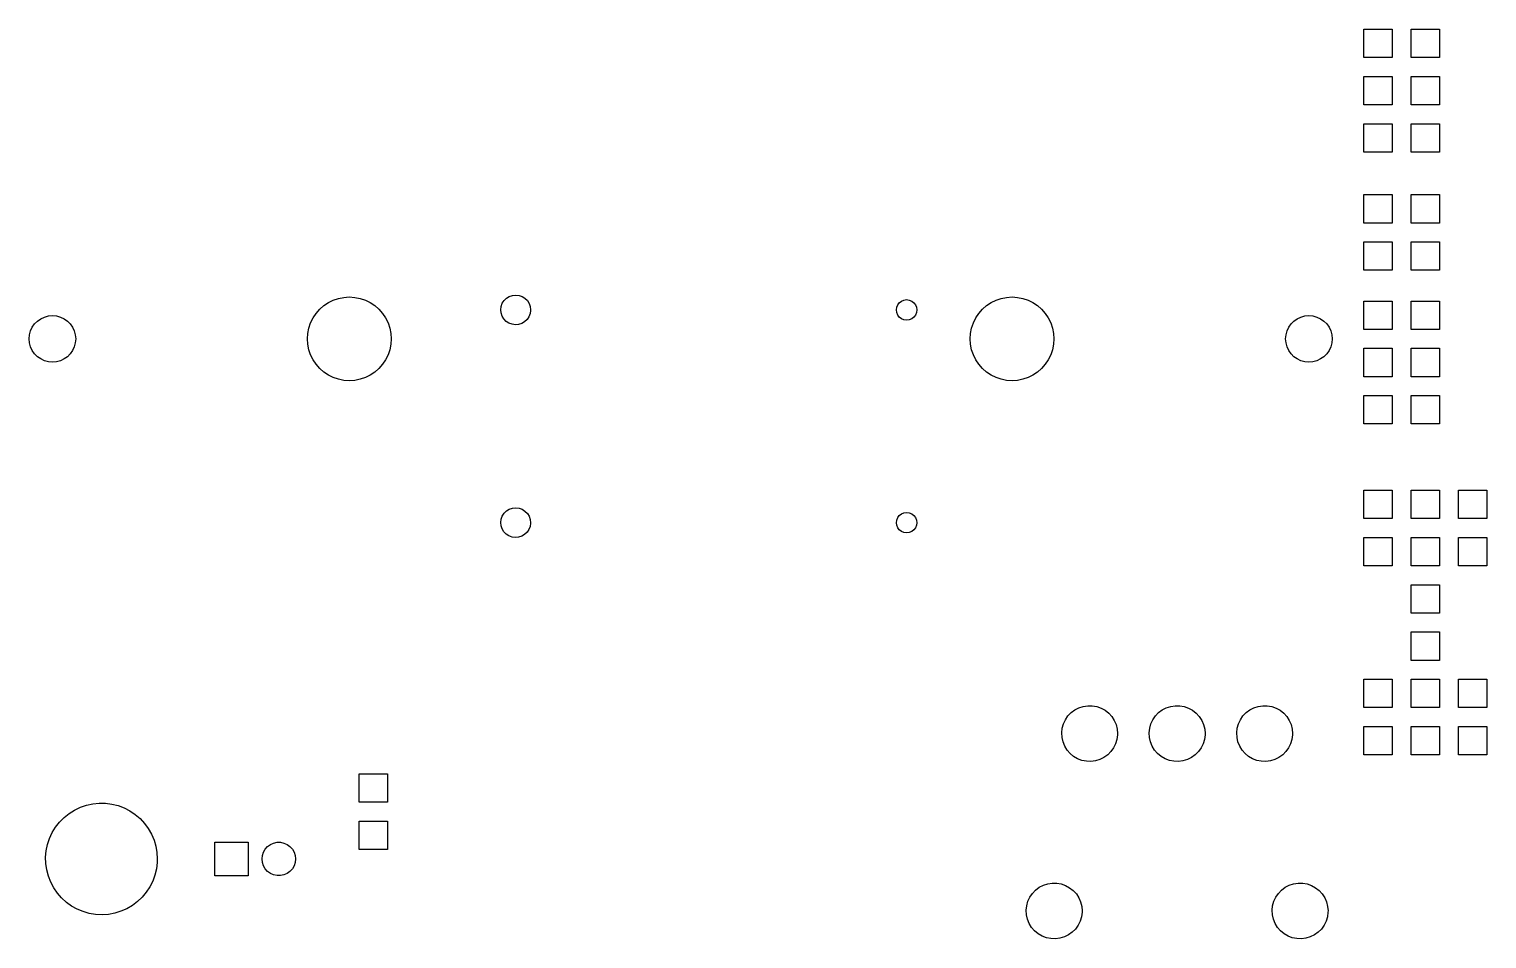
# Model space of a CAD drawing. Extents: x 0.05 to 3.13, y 0.03 to 3.92.
# Drawn here: x 0.047 to 3.13, y 0.031 to 1.955 of the extents above; entities that cross this region are included whole.
import ezdxf

# ---------------------------------------------------------------- set-up
doc = ezdxf.new("R2010")
doc.units = 0
doc.header["$MEASUREMENT"] = 0
doc.layers.add('BLACK', color=7, linetype='CONTINUOUS')

msp = doc.modelspace()

# ---------------------------------------------------------------- linework, layer by layer
at = {"layer": 'BLACK', "linetype": 'CONTINUOUS'}
for p, q in [((2.87, 1.895), (2.87, 1.955)), ((2.87, 1.955), (2.93, 1.955)), ((2.93, 1.955), (2.93, 1.895)), ((2.97, 1.895), (2.97, 1.955)), ((2.97, 1.955), (3.03, 1.955)), ((3.03, 1.955), (3.03, 1.895)), ((2.93, 1.895), (2.87, 1.895)), ((3.03, 1.895), (2.97, 1.895)), ((2.87, 1.795), (2.87, 1.855)), ((2.87, 1.855), (2.93, 1.855)), ((2.93, 1.855), (2.93, 1.795)), ((2.97, 1.795), (2.97, 1.855)), ((2.97, 1.855), (3.03, 1.855)), ((3.03, 1.855), (3.03, 1.795)), ((2.93, 1.795), (2.87, 1.795)), ((3.03, 1.795), (2.97, 1.795)), ((2.87, 1.695), (2.87, 1.755)), ((2.87, 1.755), (2.93, 1.755)), ((2.93, 1.755), (2.93, 1.695)), ((2.97, 1.695), (2.97, 1.755)), ((2.97, 1.755), (3.03, 1.755)), ((3.03, 1.755), (3.03, 1.695)), ((2.93, 1.695), (2.87, 1.695)), ((3.03, 1.695), (2.97, 1.695)), ((2.87, 1.545), (2.87, 1.605)), ((2.87, 1.605), (2.93, 1.605)), ((2.93, 1.605), (2.93, 1.545)), ((2.97, 1.545), (2.97, 1.605)), ((2.97, 1.605), (3.03, 1.605)), ((3.03, 1.605), (3.03, 1.545)), ((2.93, 1.545), (2.87, 1.545)), ((3.03, 1.545), (2.97, 1.545)), ((2.87, 1.445), (2.87, 1.505)), ((2.87, 1.505), (2.93, 1.505)), ((2.93, 1.505), (2.93, 1.445)), ((2.97, 1.445), (2.97, 1.505)), ((2.97, 1.505), (3.03, 1.505)), ((3.03, 1.505), (3.03, 1.445)), ((2.93, 1.445), (2.87, 1.445)), ((3.03, 1.445), (2.97, 1.445)), ((0.7013, 1.3856), (0.7127, 1.3878)), ((0.7127, 1.3878), (0.7242, 1.3886)), ((0.7242, 1.3886), (0.7358, 1.3878)), ((0.7358, 1.3878), (0.7471, 1.3856)), ((1.0566, 1.386), (1.0626, 1.3897)), ((1.0626, 1.3897), (1.0692, 1.392)), ((1.0692, 1.392), (1.0762, 1.3927)), ((1.0762, 1.3927), (1.0832, 1.3919)), ((1.0832, 1.3919), (1.0898, 1.3895)), ((1.0898, 1.3895), (1.0957, 1.3858)), ((2.1029, 1.3856), (2.1142, 1.3878)), ((2.1142, 1.3878), (2.1258, 1.3886)), ((2.1258, 1.3886), (2.1374, 1.3878)), ((2.1374, 1.3878), (2.1487, 1.3856)), ((0.6539, 1.3539), (0.6616, 1.3626)), ((0.6616, 1.3626), (0.6703, 1.3703)), ((0.6703, 1.3703), (0.6799, 1.3767)), ((0.6799, 1.3767), (0.6903, 1.3818)), ((0.6903, 1.3818), (0.7013, 1.3856)), ((0.7471, 1.3856), (0.7581, 1.3818)), ((0.7581, 1.3818), (0.7685, 1.3767)), ((0.7685, 1.3767), (0.7781, 1.3703)), ((0.7781, 1.3703), (0.7869, 1.3626)), ((0.7869, 1.3626), (0.7945, 1.3539)), ((1.0445, 1.3617), (1.0454, 1.3686)), ((1.0452, 1.3547), (1.0445, 1.3617)), ((1.0454, 1.3686), (1.0478, 1.3752)), ((1.0478, 1.3752), (1.0516, 1.3811)), ((1.0516, 1.3811), (1.0566, 1.386)), ((1.0957, 1.3858), (1.1007, 1.3808)), ((1.1007, 1.3808), (1.1044, 1.3748)), ((1.1044, 1.3748), (1.1067, 1.3682)), ((1.1075, 1.3603), (1.1065, 1.3534)), ((1.1067, 1.3682), (1.1075, 1.3612)), ((1.1075, 1.3612), (1.1075, 1.3603)), ((1.8811, 1.3612), (1.8818, 1.3668)), ((1.8818, 1.3556), (1.8811, 1.3612)), ((1.8818, 1.3668), (1.884, 1.372)), ((1.884, 1.372), (1.8874, 1.3765)), ((1.8874, 1.3765), (1.8919, 1.38)), ((1.8919, 1.38), (1.8971, 1.3821)), ((1.8971, 1.3821), (1.9028, 1.3829)), ((1.9028, 1.3829), (1.9084, 1.3821)), ((1.9084, 1.3821), (1.9136, 1.38)), ((1.9136, 1.38), (1.9181, 1.3765)), ((1.9181, 1.3765), (1.9215, 1.372)), ((1.9215, 1.372), (1.9237, 1.3668)), ((1.9237, 1.3668), (1.9244, 1.3612)), ((1.9244, 1.3612), (1.9237, 1.3556)), ((2.0555, 1.3539), (2.0631, 1.3626)), ((2.0631, 1.3626), (2.0719, 1.3703)), ((2.0719, 1.3703), (2.0815, 1.3767)), ((2.0815, 1.3767), (2.0919, 1.3818)), ((2.0919, 1.3818), (2.1029, 1.3856)), ((2.1487, 1.3856), (2.1597, 1.3818)), ((2.1597, 1.3818), (2.1701, 1.3767)), ((2.1701, 1.3767), (2.1797, 1.3703)), ((2.1797, 1.3703), (2.1884, 1.3626)), ((2.1884, 1.3626), (2.1961, 1.3539)), ((2.87, 1.32), (2.87, 1.38)), ((2.87, 1.38), (2.93, 1.38)), ((2.93, 1.38), (2.93, 1.32)), ((2.97, 1.32), (2.97, 1.38)), ((2.97, 1.38), (3.03, 1.38)), ((3.03, 1.38), (3.03, 1.32)), ((0.0536, 1.3246), (0.0586, 1.3316)), ((0.0586, 1.3316), (0.0646, 1.3377)), ((0.0646, 1.3377), (0.0717, 1.3426)), ((0.0717, 1.3426), (0.0794, 1.3462)), ((0.0794, 1.3462), (0.0877, 1.3485)), ((0.0877, 1.3485), (0.0963, 1.3492)), ((0.0963, 1.3492), (0.1048, 1.3485)), ((0.1048, 1.3485), (0.1131, 1.3462)), ((0.1131, 1.3462), (0.1209, 1.3426)), ((0.1209, 1.3426), (0.1279, 1.3377)), ((0.1279, 1.3377), (0.134, 1.3316)), ((0.134, 1.3316), (0.1389, 1.3246)), ((0.6386, 1.3229), (0.6424, 1.3339)), ((0.6424, 1.3339), (0.6475, 1.3443)), ((0.6475, 1.3443), (0.6539, 1.3539)), ((0.7945, 1.3539), (0.8009, 1.3443)), ((0.8009, 1.3443), (0.8061, 1.3339)), ((0.8061, 1.3339), (0.8098, 1.3229)), ((1.0474, 1.348), (1.0452, 1.3547)), ((1.051, 1.342), (1.0474, 1.348)), ((1.0559, 1.337), (1.051, 1.342)), ((1.0618, 1.3331), (1.0559, 1.337)), ((1.0684, 1.3307), (1.0618, 1.3331)), ((1.0753, 1.3297), (1.0684, 1.3307)), ((1.0823, 1.3304), (1.0753, 1.3297)), ((1.089, 1.3325), (1.0823, 1.3304)), ((1.095, 1.3361), (1.089, 1.3325)), ((1.1001, 1.341), (1.095, 1.3361)), ((1.104, 1.3468), (1.1001, 1.341)), ((1.1065, 1.3534), (1.104, 1.3468)), ((1.884, 1.3504), (1.8818, 1.3556)), ((1.8874, 1.3459), (1.884, 1.3504)), ((1.8919, 1.3425), (1.8874, 1.3459)), ((1.8971, 1.3403), (1.8919, 1.3425)), ((1.9028, 1.3396), (1.8971, 1.3403)), ((1.9084, 1.3403), (1.9028, 1.3396)), ((1.9136, 1.3425), (1.9084, 1.3403)), ((1.9181, 1.3459), (1.9136, 1.3425)), ((1.9215, 1.3504), (1.9181, 1.3459)), ((1.9237, 1.3556), (1.9215, 1.3504)), ((2.0402, 1.3229), (2.044, 1.3339)), ((2.044, 1.3339), (2.0491, 1.3443)), ((2.0491, 1.3443), (2.0555, 1.3539)), ((2.1961, 1.3539), (2.2025, 1.3443)), ((2.2025, 1.3443), (2.2076, 1.3339)), ((2.2076, 1.3339), (2.2113, 1.3229)), ((2.7111, 1.3246), (2.716, 1.3316)), ((2.716, 1.3316), (2.7221, 1.3377)), ((2.7221, 1.3377), (2.7291, 1.3426)), ((2.7291, 1.3426), (2.7369, 1.3462)), ((2.7369, 1.3462), (2.7452, 1.3485)), ((2.7452, 1.3485), (2.7537, 1.3492)), ((2.7537, 1.3492), (2.7623, 1.3485)), ((2.7623, 1.3485), (2.7706, 1.3462)), ((2.7706, 1.3462), (2.7784, 1.3426)), ((2.7784, 1.3426), (2.7854, 1.3377)), ((2.7854, 1.3377), (2.7914, 1.3316)), ((2.7914, 1.3316), (2.7964, 1.3246)), ((0.047, 1.3), (0.0478, 1.3086)), ((0.0478, 1.2914), (0.047, 1.3)), ((0.0478, 1.3086), (0.05, 1.3168)), ((0.05, 1.3168), (0.0536, 1.3246)), ((0.1389, 1.3246), (0.1425, 1.3168)), ((0.1425, 1.3168), (0.1447, 1.3086)), ((0.1447, 1.3086), (0.1455, 1.3)), ((0.1455, 1.3), (0.1447, 1.2914)), ((0.6356, 1.3), (0.6364, 1.3116)), ((0.6364, 1.2884), (0.6356, 1.3)), ((0.6364, 1.3116), (0.6386, 1.3229)), ((0.8098, 1.3229), (0.812, 1.3116)), ((0.812, 1.3116), (0.8128, 1.3)), ((0.8128, 1.3), (0.812, 1.2884)), ((2.0372, 1.3), (2.038, 1.3116)), ((2.038, 1.2884), (2.0372, 1.3)), ((2.038, 1.3116), (2.0402, 1.3229)), ((2.2113, 1.3229), (2.2136, 1.3116)), ((2.2136, 1.3116), (2.2144, 1.3)), ((2.2144, 1.3), (2.2136, 1.2884)), ((2.7045, 1.3), (2.7053, 1.3086)), ((2.7053, 1.2914), (2.7045, 1.3)), ((2.7053, 1.3086), (2.7075, 1.3168)), ((2.7075, 1.3168), (2.7111, 1.3246)), ((2.7964, 1.3246), (2.8, 1.3168)), ((2.8, 1.3168), (2.8022, 1.3086)), ((2.8022, 1.3086), (2.803, 1.3)), ((2.803, 1.3), (2.8022, 1.2914)), ((2.93, 1.32), (2.87, 1.32)), ((3.03, 1.32), (2.97, 1.32)), ((0.05, 1.2832), (0.0478, 1.2914)), ((0.0536, 1.2754), (0.05, 1.2832)), ((0.0586, 1.2684), (0.0536, 1.2754)), ((0.0646, 1.2623), (0.0586, 1.2684)), ((0.134, 1.2684), (0.1279, 1.2623)), ((0.1389, 1.2754), (0.134, 1.2684)), ((0.1425, 1.2832), (0.1389, 1.2754)), ((0.1447, 1.2914), (0.1425, 1.2832)), ((0.6386, 1.2771), (0.6364, 1.2884)), ((0.6424, 1.2661), (0.6386, 1.2771)), ((0.6475, 1.2557), (0.6424, 1.2661)), ((0.8061, 1.2661), (0.8009, 1.2557)), ((0.8098, 1.2771), (0.8061, 1.2661)), ((0.812, 1.2884), (0.8098, 1.2771)), ((2.0402, 1.2771), (2.038, 1.2884)), ((2.044, 1.2661), (2.0402, 1.2771)), ((2.0491, 1.2557), (2.044, 1.2661)), ((2.2076, 1.2661), (2.2025, 1.2557)), ((2.2113, 1.2771), (2.2076, 1.2661)), ((2.2136, 1.2884), (2.2113, 1.2771)), ((2.7075, 1.2832), (2.7053, 1.2914)), ((2.7111, 1.2754), (2.7075, 1.2832)), ((2.716, 1.2684), (2.7111, 1.2754)), ((2.7221, 1.2623), (2.716, 1.2684)), ((2.7914, 1.2684), (2.7854, 1.2623)), ((2.7964, 1.2754), (2.7914, 1.2684)), ((2.8, 1.2832), (2.7964, 1.2754)), ((2.8022, 1.2914), (2.8, 1.2832)), ((2.87, 1.22), (2.87, 1.28)), ((2.87, 1.28), (2.93, 1.28)), ((2.93, 1.28), (2.93, 1.22)), ((2.97, 1.22), (2.97, 1.28)), ((2.97, 1.28), (3.03, 1.28)), ((3.03, 1.28), (3.03, 1.22)), ((0.0717, 1.2574), (0.0646, 1.2623)), ((0.0794, 1.2538), (0.0717, 1.2574)), ((0.0877, 1.2515), (0.0794, 1.2538)), ((0.0963, 1.2508), (0.0877, 1.2515)), ((0.1048, 1.2515), (0.0963, 1.2508)), ((0.1131, 1.2538), (0.1048, 1.2515)), ((0.1209, 1.2574), (0.1131, 1.2538)), ((0.1279, 1.2623), (0.1209, 1.2574)), ((0.6539, 1.2461), (0.6475, 1.2557)), ((0.6616, 1.2374), (0.6539, 1.2461)), ((0.6703, 1.2297), (0.6616, 1.2374)), ((0.7869, 1.2374), (0.7781, 1.2297)), ((0.7945, 1.2461), (0.7869, 1.2374)), ((0.8009, 1.2557), (0.7945, 1.2461)), ((2.0555, 1.2461), (2.0491, 1.2557)), ((2.0631, 1.2374), (2.0555, 1.2461)), ((2.0719, 1.2297), (2.0631, 1.2374)), ((2.1884, 1.2374), (2.1797, 1.2297)), ((2.1961, 1.2461), (2.1884, 1.2374)), ((2.2025, 1.2557), (2.1961, 1.2461)), ((2.7291, 1.2574), (2.7221, 1.2623)), ((2.7369, 1.2538), (2.7291, 1.2574)), ((2.7452, 1.2515), (2.7369, 1.2538)), ((2.7537, 1.2508), (2.7452, 1.2515)), ((2.7623, 1.2515), (2.7537, 1.2508)), ((2.7706, 1.2538), (2.7623, 1.2515)), ((2.7784, 1.2574), (2.7706, 1.2538)), ((2.7854, 1.2623), (2.7784, 1.2574)), ((0.6799, 1.2233), (0.6703, 1.2297)), ((0.6903, 1.2182), (0.6799, 1.2233)), ((0.7013, 1.2144), (0.6903, 1.2182)), ((0.7127, 1.2122), (0.7013, 1.2144)), ((0.7242, 1.2114), (0.7127, 1.2122)), ((0.7358, 1.2122), (0.7242, 1.2114)), ((0.7471, 1.2144), (0.7358, 1.2122)), ((0.7581, 1.2182), (0.7471, 1.2144)), ((0.7685, 1.2233), (0.7581, 1.2182)), ((0.7781, 1.2297), (0.7685, 1.2233)), ((2.0815, 1.2233), (2.0719, 1.2297)), ((2.0919, 1.2182), (2.0815, 1.2233)), ((2.1029, 1.2144), (2.0919, 1.2182)), ((2.1142, 1.2122), (2.1029, 1.2144)), ((2.1258, 1.2114), (2.1142, 1.2122)), ((2.1374, 1.2122), (2.1258, 1.2114)), ((2.1487, 1.2144), (2.1374, 1.2122)), ((2.1597, 1.2182), (2.1487, 1.2144)), ((2.1701, 1.2233), (2.1597, 1.2182)), ((2.1797, 1.2297), (2.1701, 1.2233)), ((2.93, 1.22), (2.87, 1.22)), ((3.03, 1.22), (2.97, 1.22)), ((2.87, 1.12), (2.87, 1.18)), ((2.87, 1.18), (2.93, 1.18)), ((2.93, 1.18), (2.93, 1.12)), ((2.97, 1.12), (2.97, 1.18)), ((2.97, 1.18), (3.03, 1.18)), ((3.03, 1.18), (3.03, 1.12)), ((2.93, 1.12), (2.87, 1.12)), ((3.03, 1.12), (2.97, 1.12)), ((2.87, 0.92), (2.87, 0.98)), ((2.87, 0.98), (2.93, 0.98)), ((2.93, 0.98), (2.93, 0.92)), ((2.97, 0.92), (2.97, 0.98)), ((2.97, 0.98), (3.03, 0.98)), ((3.03, 0.98), (3.03, 0.92)), ((3.07, 0.92), (3.07, 0.98)), ((3.07, 0.98), (3.13, 0.98)), ((3.13, 0.98), (3.13, 0.92)), ((1.0454, 0.9186), (1.0478, 0.9252)), ((1.0478, 0.9252), (1.0516, 0.9311)), ((1.0516, 0.9311), (1.0566, 0.936)), ((1.0566, 0.936), (1.0626, 0.9397)), ((1.0626, 0.9397), (1.0692, 0.942)), ((1.0692, 0.942), (1.0762, 0.9427)), ((1.0762, 0.9427), (1.0832, 0.9419)), ((1.0832, 0.9419), (1.0898, 0.9395)), ((1.0898, 0.9395), (1.0957, 0.9358)), ((1.0957, 0.9358), (1.1007, 0.9308)), ((1.1007, 0.9308), (1.1044, 0.9248)), ((1.884, 0.922), (1.8874, 0.9265)), ((1.8874, 0.9265), (1.8919, 0.93)), ((1.8919, 0.93), (1.8971, 0.9321)), ((1.8971, 0.9321), (1.9028, 0.9329)), ((1.9028, 0.9329), (1.9084, 0.9321)), ((1.9084, 0.9321), (1.9136, 0.93)), ((1.9136, 0.93), (1.9181, 0.9265)), ((1.9181, 0.9265), (1.9215, 0.922)), ((1.0445, 0.9117), (1.0454, 0.9186)), ((1.0452, 0.9047), (1.0445, 0.9117)), ((1.0474, 0.898), (1.0452, 0.9047)), ((1.051, 0.892), (1.0474, 0.898)), ((1.104, 0.8968), (1.1001, 0.891)), ((1.1065, 0.9034), (1.104, 0.8968)), ((1.1044, 0.9248), (1.1067, 0.9182)), ((1.1075, 0.9103), (1.1065, 0.9034)), ((1.1067, 0.9182), (1.1075, 0.9112)), ((1.1075, 0.9112), (1.1075, 0.9103)), ((1.8811, 0.9112), (1.8818, 0.9168)), ((1.8818, 0.9056), (1.8811, 0.9112)), ((1.8818, 0.9168), (1.884, 0.922)), ((1.884, 0.9004), (1.8818, 0.9056)), ((1.8874, 0.8959), (1.884, 0.9004)), ((1.8919, 0.8925), (1.8874, 0.8959)), ((1.9181, 0.8959), (1.9136, 0.8925)), ((1.9215, 0.9004), (1.9181, 0.8959)), ((1.9215, 0.922), (1.9237, 0.9168)), ((1.9237, 0.9056), (1.9215, 0.9004)), ((1.9237, 0.9168), (1.9244, 0.9112)), ((1.9244, 0.9112), (1.9237, 0.9056)), ((2.93, 0.92), (2.87, 0.92)), ((3.03, 0.92), (2.97, 0.92)), ((3.13, 0.92), (3.07, 0.92)), ((1.0559, 0.887), (1.051, 0.892)), ((1.0618, 0.8831), (1.0559, 0.887)), ((1.0684, 0.8807), (1.0618, 0.8831)), ((1.0753, 0.8797), (1.0684, 0.8807)), ((1.0823, 0.8804), (1.0753, 0.8797)), ((1.089, 0.8825), (1.0823, 0.8804)), ((1.095, 0.8861), (1.089, 0.8825)), ((1.1001, 0.891), (1.095, 0.8861)), ((1.8971, 0.8903), (1.8919, 0.8925)), ((1.9028, 0.8896), (1.8971, 0.8903)), ((1.9084, 0.8903), (1.9028, 0.8896)), ((1.9136, 0.8925), (1.9084, 0.8903)), ((2.87, 0.82), (2.87, 0.88)), ((2.87, 0.88), (2.93, 0.88)), ((2.93, 0.88), (2.93, 0.82)), ((2.97, 0.82), (2.97, 0.88)), ((2.97, 0.88), (3.03, 0.88)), ((3.03, 0.88), (3.03, 0.82)), ((3.07, 0.82), (3.07, 0.88)), ((3.07, 0.88), (3.13, 0.88)), ((3.13, 0.88), (3.13, 0.82)), ((2.93, 0.82), (2.87, 0.82)), ((3.03, 0.82), (2.97, 0.82)), ((3.13, 0.82), (3.07, 0.82)), ((2.97, 0.72), (2.97, 0.78)), ((2.97, 0.78), (3.03, 0.78)), ((3.03, 0.78), (3.03, 0.72)), ((3.03, 0.72), (2.97, 0.72)), ((2.97, 0.62), (2.97, 0.68)), ((2.97, 0.68), (3.03, 0.68)), ((3.03, 0.68), (3.03, 0.62)), ((3.03, 0.62), (2.97, 0.62)), ((2.87, 0.52), (2.87, 0.58)), ((2.87, 0.58), (2.93, 0.58)), ((2.93, 0.58), (2.93, 0.52)), ((2.97, 0.52), (2.97, 0.58)), ((2.97, 0.58), (3.03, 0.58)), ((3.03, 0.58), (3.03, 0.52)), ((3.07, 0.52), (3.07, 0.58)), ((3.07, 0.58), (3.13, 0.58)), ((3.13, 0.58), (3.13, 0.52)), ((2.2763, 0.5226), (2.2858, 0.5241)), ((2.2858, 0.5241), (2.2955, 0.524)), ((2.4613, 0.5226), (2.4709, 0.5241)), ((2.4709, 0.5241), (2.4806, 0.524)), ((2.6463, 0.5226), (2.6559, 0.5241)), ((2.6559, 0.5241), (2.6656, 0.524)), ((2.2345, 0.4856), (2.2386, 0.4944)), ((2.2386, 0.4944), (2.2441, 0.5024)), ((2.2441, 0.5024), (2.2508, 0.5094)), ((2.2508, 0.5094), (2.2585, 0.5152)), ((2.2585, 0.5152), (2.2671, 0.5196)), ((2.2671, 0.5196), (2.2763, 0.5226)), ((2.2955, 0.524), (2.3051, 0.5223)), ((2.3051, 0.5223), (2.3142, 0.5191)), ((2.3142, 0.5191), (2.3226, 0.5144)), ((2.3226, 0.5144), (2.3302, 0.5084)), ((2.3302, 0.5084), (2.3367, 0.5012)), ((2.3367, 0.5012), (2.342, 0.4931)), ((2.4196, 0.4856), (2.4236, 0.4944)), ((2.4236, 0.4944), (2.4291, 0.5024)), ((2.4291, 0.5024), (2.4358, 0.5094)), ((2.4358, 0.5094), (2.4435, 0.5152)), ((2.4435, 0.5152), (2.4521, 0.5196)), ((2.4521, 0.5196), (2.4613, 0.5226)), ((2.4806, 0.524), (2.4901, 0.5223)), ((2.4901, 0.5223), (2.4992, 0.5191)), ((2.4992, 0.5191), (2.5077, 0.5144)), ((2.5077, 0.5144), (2.5153, 0.5084)), ((2.5153, 0.5084), (2.5218, 0.5012)), ((2.5218, 0.5012), (2.5271, 0.4931)), ((2.6046, 0.4856), (2.6087, 0.4944)), ((2.6087, 0.4944), (2.6141, 0.5024)), ((2.6141, 0.5024), (2.6208, 0.5094)), ((2.6208, 0.5094), (2.6286, 0.5152)), ((2.6286, 0.5152), (2.6372, 0.5196)), ((2.6372, 0.5196), (2.6463, 0.5226)), ((2.6656, 0.524), (2.6751, 0.5223)), ((2.6751, 0.5223), (2.6843, 0.5191)), ((2.6843, 0.5191), (2.6927, 0.5144)), ((2.6927, 0.5144), (2.7003, 0.5084)), ((2.7003, 0.5084), (2.7068, 0.5012)), ((2.7068, 0.5012), (2.7121, 0.4931)), ((2.93, 0.52), (2.87, 0.52)), ((3.03, 0.52), (2.97, 0.52)), ((3.13, 0.52), (3.07, 0.52)), ((2.2309, 0.4666), (2.2319, 0.4763)), ((2.2315, 0.457), (2.2309, 0.4666)), ((2.2319, 0.4763), (2.2345, 0.4856)), ((2.342, 0.4931), (2.3459, 0.4842)), ((2.3459, 0.4842), (2.3482, 0.4748)), ((2.3482, 0.4748), (2.349, 0.4652)), ((2.349, 0.4652), (2.3489, 0.4623)), ((2.416, 0.4666), (2.417, 0.4763)), ((2.4165, 0.457), (2.416, 0.4666)), ((2.417, 0.4763), (2.4196, 0.4856)), ((2.5271, 0.4931), (2.5309, 0.4842)), ((2.5309, 0.4842), (2.5333, 0.4748)), ((2.5333, 0.4748), (2.5341, 0.4652)), ((2.5341, 0.4652), (2.534, 0.4623)), ((2.601, 0.4666), (2.602, 0.4763)), ((2.6016, 0.457), (2.601, 0.4666)), ((2.602, 0.4763), (2.6046, 0.4856)), ((2.7121, 0.4931), (2.7159, 0.4842)), ((2.7159, 0.4842), (2.7183, 0.4748)), ((2.7183, 0.4748), (2.7191, 0.4652)), ((2.7191, 0.4652), (2.719, 0.4623)), ((2.87, 0.42), (2.87, 0.48)), ((2.87, 0.48), (2.93, 0.48)), ((2.93, 0.48), (2.93, 0.42)), ((2.97, 0.42), (2.97, 0.48)), ((2.97, 0.48), (3.03, 0.48)), ((3.03, 0.48), (3.03, 0.42)), ((3.07, 0.42), (3.07, 0.48)), ((3.07, 0.48), (3.13, 0.48)), ((3.13, 0.48), (3.13, 0.42)), ((2.2336, 0.4475), (2.2315, 0.457)), ((2.2372, 0.4386), (2.2336, 0.4475)), ((2.2423, 0.4303), (2.2372, 0.4386)), ((2.3406, 0.4348), (2.3349, 0.4269)), ((2.3449, 0.4435), (2.3406, 0.4348)), ((2.3477, 0.4527), (2.3449, 0.4435)), ((2.3489, 0.4623), (2.3477, 0.4527)), ((2.4186, 0.4475), (2.4165, 0.457)), ((2.4223, 0.4386), (2.4186, 0.4475)), ((2.4273, 0.4303), (2.4223, 0.4386)), ((2.5256, 0.4348), (2.52, 0.4269)), ((2.5299, 0.4435), (2.5256, 0.4348)), ((2.5327, 0.4527), (2.5299, 0.4435)), ((2.534, 0.4623), (2.5327, 0.4527)), ((2.6037, 0.4475), (2.6016, 0.457)), ((2.6073, 0.4386), (2.6037, 0.4475)), ((2.6124, 0.4303), (2.6073, 0.4386)), ((2.7107, 0.4348), (2.705, 0.4269)), ((2.7149, 0.4435), (2.7107, 0.4348)), ((2.7178, 0.4527), (2.7149, 0.4435)), ((2.719, 0.4623), (2.7178, 0.4527)), ((2.2486, 0.423), (2.2423, 0.4303)), ((2.2561, 0.4168), (2.2486, 0.423)), ((2.2644, 0.4119), (2.2561, 0.4168)), ((2.2735, 0.4085), (2.2644, 0.4119)), ((2.283, 0.4066), (2.2735, 0.4085)), ((2.2926, 0.4062), (2.283, 0.4066)), ((2.3022, 0.4074), (2.2926, 0.4062)), ((2.3115, 0.4102), (2.3022, 0.4074)), ((2.3202, 0.4145), (2.3115, 0.4102)), ((2.3281, 0.4201), (2.3202, 0.4145)), ((2.3349, 0.4269), (2.3281, 0.4201)), ((2.4337, 0.423), (2.4273, 0.4303)), ((2.4411, 0.4168), (2.4337, 0.423)), ((2.4495, 0.4119), (2.4411, 0.4168)), ((2.4585, 0.4085), (2.4495, 0.4119)), ((2.468, 0.4066), (2.4585, 0.4085)), ((2.4777, 0.4062), (2.468, 0.4066)), ((2.4873, 0.4074), (2.4777, 0.4062)), ((2.4966, 0.4102), (2.4873, 0.4074)), ((2.5052, 0.4145), (2.4966, 0.4102)), ((2.5131, 0.4201), (2.5052, 0.4145)), ((2.52, 0.4269), (2.5131, 0.4201)), ((2.6187, 0.423), (2.6124, 0.4303)), ((2.6262, 0.4168), (2.6187, 0.423)), ((2.6345, 0.4119), (2.6262, 0.4168)), ((2.6436, 0.4085), (2.6345, 0.4119)), ((2.653, 0.4066), (2.6436, 0.4085)), ((2.6627, 0.4062), (2.653, 0.4066)), ((2.6723, 0.4074), (2.6627, 0.4062)), ((2.6816, 0.4102), (2.6723, 0.4074)), ((2.6903, 0.4145), (2.6816, 0.4102)), ((2.6982, 0.4201), (2.6903, 0.4145)), ((2.705, 0.4269), (2.6982, 0.4201)), ((2.93, 0.42), (2.87, 0.42)), ((3.03, 0.42), (2.97, 0.42)), ((3.13, 0.42), (3.07, 0.42)), ((0.745, 0.32), (0.745, 0.38)), ((0.745, 0.38), (0.805, 0.38)), ((0.805, 0.38), (0.805, 0.32)), ((0.1431, 0.3035), (0.1554, 0.3094)), ((0.1554, 0.3094), (0.1682, 0.3138)), ((0.1682, 0.3138), (0.1815, 0.3167)), ((0.1815, 0.3167), (0.1951, 0.318)), ((0.1951, 0.318), (0.2087, 0.3178)), ((0.2087, 0.3178), (0.2221, 0.316)), ((0.2221, 0.316), (0.2353, 0.3127)), ((0.2353, 0.3127), (0.248, 0.3079)), ((0.805, 0.32), (0.745, 0.32)), ((0.103, 0.2674), (0.1114, 0.2781)), ((0.1114, 0.2781), (0.121, 0.2878)), ((0.121, 0.2878), (0.1316, 0.2963)), ((0.1316, 0.2963), (0.1431, 0.3035)), ((0.248, 0.3079), (0.2601, 0.3017)), ((0.2601, 0.3017), (0.2714, 0.2941)), ((0.2714, 0.2941), (0.2817, 0.2852)), ((0.2817, 0.2852), (0.291, 0.2753)), ((0.745, 0.22), (0.745, 0.28)), ((0.745, 0.28), (0.805, 0.28)), ((0.805, 0.28), (0.805, 0.22)), ((0.0902, 0.2435), (0.0959, 0.2558)), ((0.0959, 0.2558), (0.103, 0.2674)), ((0.291, 0.2753), (0.2991, 0.2643)), ((0.2991, 0.2643), (0.3058, 0.2525)), ((0.3058, 0.2525), (0.3111, 0.24)), ((0.0819, 0.2037), (0.0832, 0.2173)), ((0.0832, 0.2173), (0.0859, 0.2306)), ((0.0859, 0.2306), (0.0902, 0.2435)), ((0.3111, 0.24), (0.315, 0.227)), ((0.315, 0.227), (0.3173, 0.2136)), ((0.4396, 0.1646), (0.4396, 0.2354)), ((0.4396, 0.2354), (0.5104, 0.2354)), ((0.5104, 0.2354), (0.5104, 0.1646)), ((0.5426, 0.2144), (0.5463, 0.2208)), ((0.5463, 0.2208), (0.5513, 0.2263)), ((0.5513, 0.2263), (0.5573, 0.2307)), ((0.5573, 0.2307), (0.5641, 0.2337)), ((0.5641, 0.2337), (0.5713, 0.2352)), ((0.5713, 0.2352), (0.5787, 0.2352)), ((0.5787, 0.2352), (0.5859, 0.2337)), ((0.5859, 0.2337), (0.5927, 0.2307)), ((0.5927, 0.2307), (0.5987, 0.2263)), ((0.5987, 0.2263), (0.6037, 0.2208)), ((0.6037, 0.2208), (0.6074, 0.2144)), ((0.805, 0.22), (0.745, 0.22)), ((0.0823, 0.1901), (0.0819, 0.2037)), ((0.0842, 0.1767), (0.0823, 0.1901)), ((0.3179, 0.1926), (0.3162, 0.1791)), ((0.3173, 0.2136), (0.3181, 0.2)), ((0.3181, 0.2), (0.3179, 0.1926)), ((0.5396, 0.2), (0.5403, 0.2074)), ((0.5403, 0.1926), (0.5396, 0.2)), ((0.5403, 0.2074), (0.5426, 0.2144)), ((0.5426, 0.1856), (0.5403, 0.1926)), ((0.5463, 0.1792), (0.5426, 0.1856)), ((0.6074, 0.1856), (0.6037, 0.1792)), ((0.6074, 0.2144), (0.6097, 0.2074)), ((0.6097, 0.1926), (0.6074, 0.1856)), ((0.6097, 0.2074), (0.6104, 0.2)), ((0.6104, 0.2), (0.6097, 0.1926)), ((0.0877, 0.1635), (0.0842, 0.1767)), ((0.0926, 0.1508), (0.0877, 0.1635)), ((0.3131, 0.1659), (0.3084, 0.1531)), ((0.3162, 0.1791), (0.3131, 0.1659)), ((0.5104, 0.1646), (0.4396, 0.1646)), ((0.5513, 0.1737), (0.5463, 0.1792)), ((0.5573, 0.1693), (0.5513, 0.1737)), ((0.5641, 0.1663), (0.5573, 0.1693)), ((0.5713, 0.1648), (0.5641, 0.1663)), ((0.5787, 0.1648), (0.5713, 0.1648)), ((0.5859, 0.1663), (0.5787, 0.1648)), ((0.5927, 0.1693), (0.5859, 0.1663)), ((0.5987, 0.1737), (0.5927, 0.1693)), ((0.6037, 0.1792), (0.5987, 0.1737)), ((0.099, 0.1388), (0.0926, 0.1508)), ((0.1067, 0.1276), (0.099, 0.1388)), ((0.1156, 0.1174), (0.1067, 0.1276)), ((0.2948, 0.1296), (0.2861, 0.1191)), ((0.3023, 0.1409), (0.2948, 0.1296)), ((0.3084, 0.1531), (0.3023, 0.1409)), ((2.1636, 0.1192), (2.1691, 0.1272)), ((2.1691, 0.1272), (2.1757, 0.1342)), ((2.1757, 0.1342), (2.1835, 0.14)), ((2.1835, 0.14), (2.1921, 0.1444)), ((2.1921, 0.1444), (2.2013, 0.1474)), ((2.2013, 0.1474), (2.2108, 0.1489)), ((2.2108, 0.1489), (2.2205, 0.1488)), ((2.2205, 0.1488), (2.23, 0.1471)), ((2.23, 0.1471), (2.2392, 0.1439)), ((2.2392, 0.1439), (2.2476, 0.1392)), ((2.2476, 0.1392), (2.2552, 0.1332)), ((2.2552, 0.1332), (2.2618, 0.126)), ((2.2618, 0.126), (2.267, 0.1179)), ((2.6837, 0.1192), (2.6891, 0.1272)), ((2.6891, 0.1272), (2.6958, 0.1342)), ((2.6958, 0.1342), (2.7036, 0.14)), ((2.7036, 0.14), (2.7121, 0.1444)), ((2.7121, 0.1444), (2.7214, 0.1474)), ((2.7214, 0.1474), (2.7309, 0.1489)), ((2.7309, 0.1489), (2.7406, 0.1488)), ((2.7406, 0.1488), (2.7501, 0.1471)), ((2.7501, 0.1471), (2.7593, 0.1439)), ((2.7593, 0.1439), (2.7677, 0.1392)), ((2.7677, 0.1392), (2.7753, 0.1332)), ((2.7753, 0.1332), (2.7818, 0.126)), ((2.7818, 0.126), (2.7871, 0.1179)), ((0.1257, 0.1082), (0.1156, 0.1174)), ((0.1367, 0.1003), (0.1257, 0.1082)), ((0.1486, 0.0937), (0.1367, 0.1003)), ((0.1612, 0.0885), (0.1486, 0.0937)), ((0.2536, 0.0948), (0.2412, 0.0893)), ((0.2654, 0.1016), (0.2536, 0.0948)), ((0.2762, 0.1098), (0.2654, 0.1016)), ((0.2861, 0.1191), (0.2762, 0.1098)), ((2.1559, 0.0914), (2.157, 0.1011)), ((2.157, 0.1011), (2.1595, 0.1104)), ((2.1595, 0.1104), (2.1636, 0.1192)), ((2.267, 0.1179), (2.2709, 0.109)), ((2.2709, 0.109), (2.2732, 0.0996)), ((2.2732, 0.0996), (2.274, 0.09)), ((2.676, 0.0914), (2.677, 0.1011)), ((2.677, 0.1011), (2.6796, 0.1104)), ((2.6796, 0.1104), (2.6837, 0.1192)), ((2.7871, 0.1179), (2.7909, 0.109)), ((2.7909, 0.109), (2.7933, 0.0996)), ((2.7933, 0.0996), (2.7941, 0.09)), ((0.1742, 0.0847), (0.1612, 0.0885)), ((0.1877, 0.0825), (0.1742, 0.0847)), ((0.2012, 0.0819), (0.1877, 0.0825)), ((0.2148, 0.0828), (0.2012, 0.0819)), ((0.2282, 0.0853), (0.2148, 0.0828)), ((0.2412, 0.0893), (0.2282, 0.0853)), ((2.1565, 0.0818), (2.1559, 0.0914)), ((2.1586, 0.0723), (2.1565, 0.0818)), ((2.1622, 0.0634), (2.1586, 0.0723)), ((2.1673, 0.0551), (2.1622, 0.0634)), ((2.2699, 0.0683), (2.2656, 0.0596)), ((2.2727, 0.0775), (2.2699, 0.0683)), ((2.274, 0.0871), (2.2727, 0.0775)), ((2.274, 0.09), (2.274, 0.0871)), ((2.6766, 0.0818), (2.676, 0.0914)), ((2.6787, 0.0723), (2.6766, 0.0818)), ((2.6823, 0.0634), (2.6787, 0.0723)), ((2.6874, 0.0551), (2.6823, 0.0634)), ((2.79, 0.0683), (2.7857, 0.0596)), ((2.7928, 0.0775), (2.79, 0.0683)), ((2.794, 0.0871), (2.7928, 0.0775)), ((2.7941, 0.09), (2.794, 0.0871)), ((2.1736, 0.0478), (2.1673, 0.0551)), ((2.1811, 0.0416), (2.1736, 0.0478)), ((2.1894, 0.0367), (2.1811, 0.0416)), ((2.1985, 0.0333), (2.1894, 0.0367)), ((2.208, 0.0314), (2.1985, 0.0333)), ((2.2176, 0.031), (2.208, 0.0314)), ((2.2272, 0.0322), (2.2176, 0.031)), ((2.2365, 0.035), (2.2272, 0.0322)), ((2.2452, 0.0393), (2.2365, 0.035)), ((2.2531, 0.0449), (2.2452, 0.0393)), ((2.2599, 0.0517), (2.2531, 0.0449)), ((2.2656, 0.0596), (2.2599, 0.0517)), ((2.6937, 0.0478), (2.6874, 0.0551)), ((2.7012, 0.0416), (2.6937, 0.0478)), ((2.7095, 0.0367), (2.7012, 0.0416)), ((2.7186, 0.0333), (2.7095, 0.0367)), ((2.7281, 0.0314), (2.7186, 0.0333)), ((2.7377, 0.031), (2.7281, 0.0314)), ((2.7473, 0.0322), (2.7377, 0.031)), ((2.7566, 0.035), (2.7473, 0.0322)), ((2.7653, 0.0393), (2.7566, 0.035)), ((2.7732, 0.0449), (2.7653, 0.0393)), ((2.78, 0.0517), (2.7732, 0.0449)), ((2.7857, 0.0596), (2.78, 0.0517))]:
    msp.add_line(p, q, dxfattribs=at)

doc.saveas('drawing.dxf')
